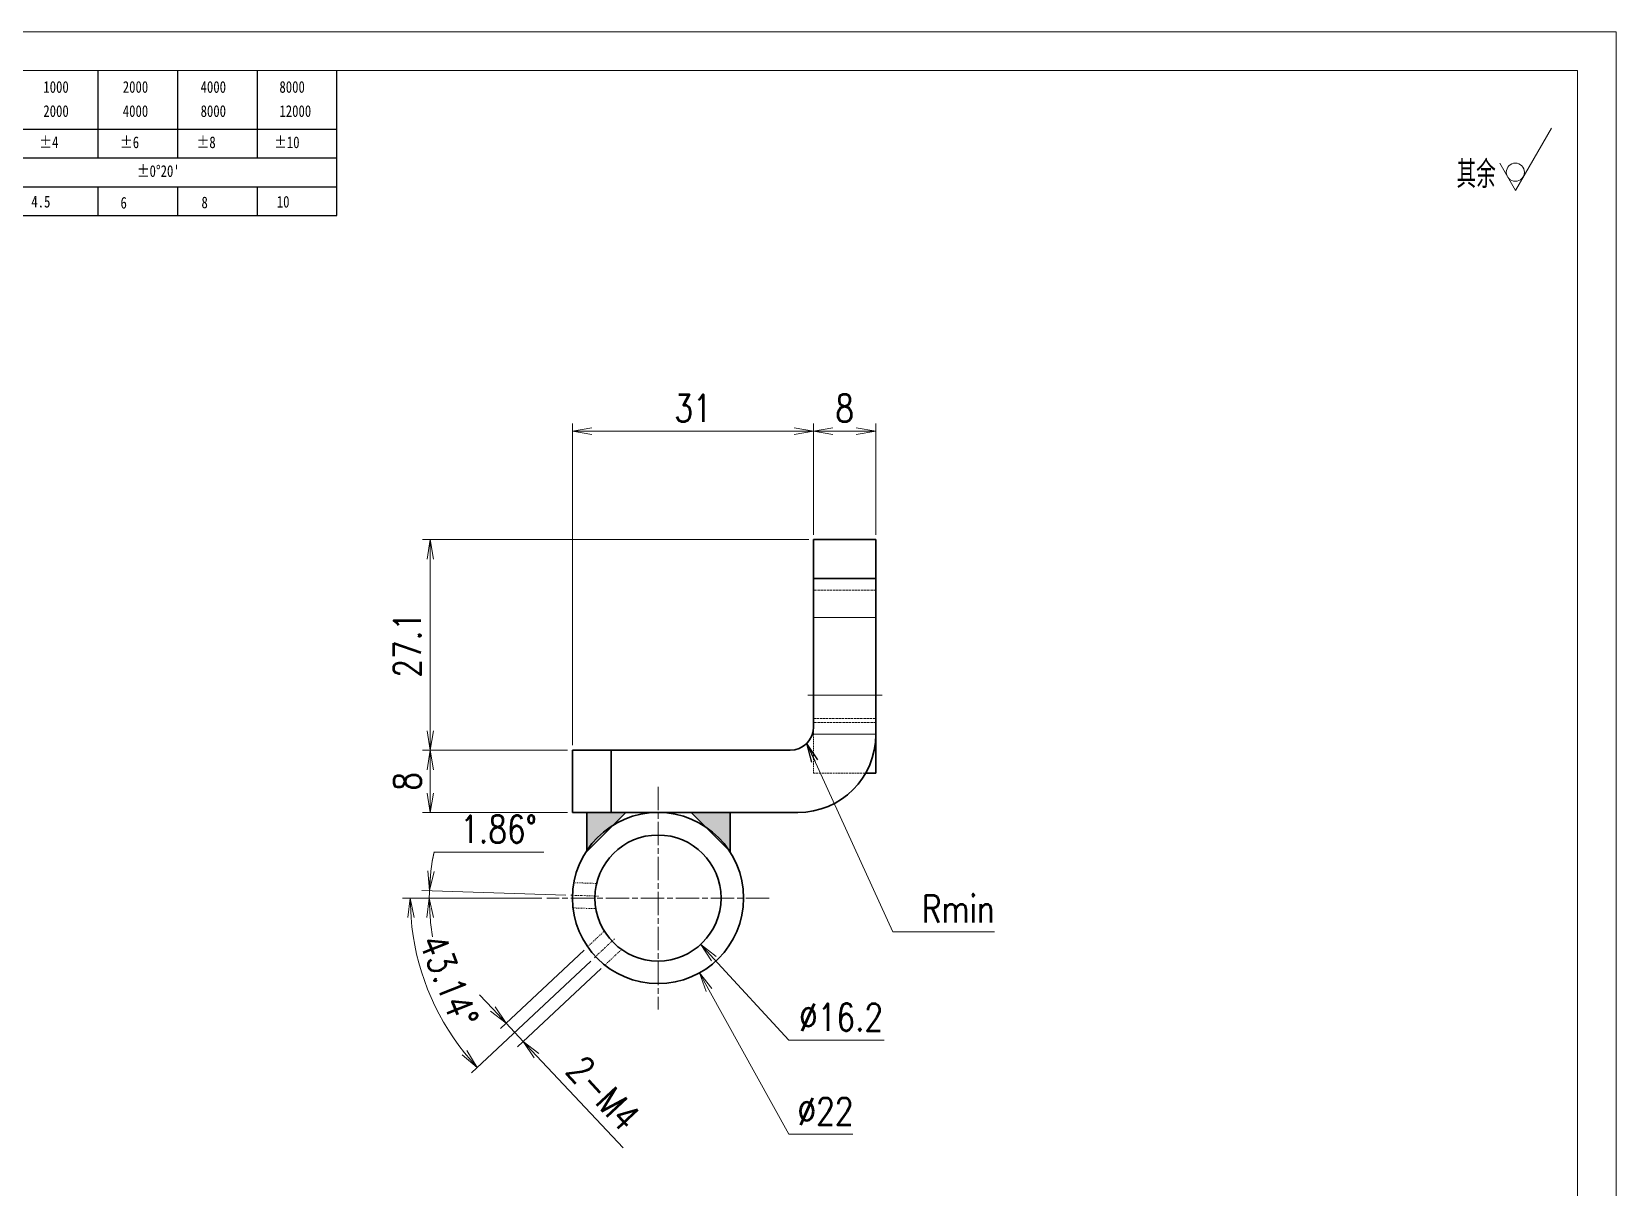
# Model space of a CAD drawing. Header units: millimetres. Extents: x -117902 to -117482, y -76972 to -76378.
# Drawn here: x -117685.9 to -117482.2, y -76823.7 to -76675.2 of the extents above; entities that cross this region are included whole.
import ezdxf

# ---------------------------------------------------------------- set-up
doc = ezdxf.new("R2010")
doc.units = ezdxf.units.MM
doc.header["$LTSCALE"] = 0.5
for name, pattern in [('AM_ISO02W050x2', [3.75, 3, -0.75]), ('AM_ISO08W050x2', [9, 6, -0.75, 1.5, -0.75]), ('DOT2', [0.125, 0, -0.125])]:
    doc.linetypes.add(name, pattern=pattern)
for name, color, linetype, lineweight in [('中心线', 2, 'AM_ISO08W050x2', 18), ('图框', 7, 'Continuous', 18), ('标注线', 3, 'Continuous', 18), ('粗实线', 7, 'Continuous', 35), ('虚线', 1, 'AM_ISO02W050x2', 18)]:
    doc.layers.add(name, color=color, linetype=linetype, lineweight=lineweight)
doc.layers.add('图\\M+19E79\\M+195B6\\M+18E9A', color=7, linetype='Continuous')
doc.layers.add('打印', color=7, linetype='Continuous', lineweight=15, plot=False)
doc.layers.add('打印-禁用', color=7, linetype='Continuous', lineweight=15, plot=False)
doc.styles.add('DIM', font='romans.shx', dxfattribs={"width": 0.8, "bigfont": 'bigfont.shx'})
doc.styles.add('国标', font='simfang.ttf', dxfattribs={"width": 0.8})
doc.styles.add('机械长仿宋', font='gbenor.shx', dxfattribs={"height": 1, "bigfont": 'gbcbig.shx'})
doc.dimstyles.new('DEH 1-1', dxfattribs={"dimtxt": 3.5, "dimasz": 2.5, "dimexe": 1, "dimexo": 0.625, "dimgap": 1.2, "dimtad": 1, "dimtoh": 1, "dimdsep": 46, "dimtxsty": 'DIM', "dimblk": 'OPEN', "dimcen": 0, "dimclrd": 8, "dimclre": 8, "dimclrt": 2, "dimazin": 2, "dimtfac": 0.5, "dimtmove": 0, "dimatfit": 3, "dimldrblk": 'OPEN', "dimfxl": 0, "dimtolj": 2, "dimlwd": 18, "dimlwe": 18, "dimarcsym": 0})
doc.dimstyles.new('DEH 1-1$0', dxfattribs={"dimtxt": 3.5, "dimasz": 2.5, "dimexe": 1, "dimexo": 0.625, "dimgap": 1.2, "dimtad": 1, "dimzin": 9, "dimdsep": 46, "dimtxsty": 'DIM', "dimblk": 'OPEN', "dimcen": 0, "dimclrd": 8, "dimclre": 8, "dimclrt": 2, "dimazin": 2, "dimtfac": 0.5, "dimtmove": 0, "dimatfit": 3, "dimldrblk": 'OPEN', "dimfxl": 0, "dimtolj": 2, "dimlwd": 18, "dimlwe": 18, "dimarcsym": 0})
doc.dimstyles.new('DEH 1-1$3', dxfattribs={"dimtxt": 3.5, "dimasz": 2.5, "dimexe": 1, "dimexo": 0.625, "dimgap": 1.2, "dimtad": 1, "dimtoh": 1, "dimdsep": 46, "dimtxsty": 'DIM', "dimblk": 'OPEN', "dimcen": 0, "dimclrd": 8, "dimclre": 8, "dimclrt": 2, "dimazin": 2, "dimtfac": 0.5, "dimtofl": 0, "dimtmove": 0, "dimatfit": 3, "dimldrblk": 'OPEN', "dimfxl": 0, "dimtolj": 2, "dimlwd": 18, "dimlwe": 18, "dimarcsym": 0})

# ---------------------------------------------------------------- blocks, each defined once
blk = doc.blocks.new('GZDEH零件A3图框V01版')
at = {"layer": '图\\M+19E79\\M+195B6\\M+18E9A', "color": 9}
for p, q in [((3082.42, -1561.98), (3082.42, -1554.46)), ((3092.64, -1561.98), (3092.64, -1554.46)), ((3102.86, -1561.98), (3102.86, -1554.46)), ((3113.09, -1573.08), (3113.09, -1554.46)), ((2996.09, -1561.98), (3113.09, -1561.98)), ((3082.42, -1565.68), (3082.42, -1561.98)), ((3092.64, -1565.68), (3092.64, -1561.98)), ((3102.86, -1565.68), (3102.86, -1561.98)), ((2996.09, -1565.68), (3113.09, -1565.68)), ((2996.09, -1569.38), (3113.09, -1569.38)), ((3082.42, -1573.08), (3082.42, -1569.48)), ((3092.64, -1573.08), (3092.64, -1569.38)), ((3102.86, -1573.08), (3102.86, -1569.38)), ((2990.09, -1573.08), (3113.09, -1573.08))]:
    blk.add_line(p, q, dxfattribs=at)
at = {"layer": '图框', "linetype": 'Continuous'}
for p, q in [((3272.49, -1554.46), (2882.49, -1554.46)), ((3272.49, -1832.96), (3272.49, -1554.46))]:
    blk.add_line(p, q, dxfattribs=at)
at = {"layer": '打印-禁用', "linetype": 'Continuous'}
for p, q in [((3277.49, -1549.46), (2857.49, -1549.46)), ((3277.49, -1846.46), (3277.49, -1549.46))]:
    blk.add_line(p, q, dxfattribs=at)
at = {"layer": '图\\M+19E79\\M+195B6\\M+18E9A', "color": 9, "style": '国标', "width": 0.8}
for s, p in [('1000', (3075.36, -1557.31)), ('2000', (3085.57, -1557.31)), ('4000', (3095.57, -1557.31)), ('8000', (3105.7, -1557.31)), ('2000', (3075.36, -1560.41)), ('4000', (3085.57, -1560.41)), ('8000', (3095.57, -1560.41)), ('12000', (3105.7, -1560.41)), ('±4', (3074.85, -1564.42)), ('±6', (3085.22, -1564.42)), ('±8', (3095.06, -1564.42)), ('±10', (3105.02, -1564.42)), ("±0%%D20'", (3087.38, -1568.12)), ('4.5', (3073.82, -1572.05)), ('6', (3085.28, -1572.19)), ('8', (3095.68, -1572.15)), ('10', (3105.36, -1572.06))]:
    blk.add_text(s, height=1.5, dxfattribs=at).set_placement(p)
blk = doc.blocks.new('DEH A3')
at = {"layer": '图框'}
blk.add_blockref('GZDEH零件A3图框V01版', (-2857.49, 1846.46), dxfattribs=at)
blk = doc.blocks.new('FINISHER_NON')
at = {"layer": '标注线'}
for p, q in [((0, 0), (4.62, 8)), ((-2.02, 3.5), (0, 0))]:
    blk.add_line(p, q, dxfattribs=at)
blk.add_circle((0, 2.33), 1.17, dxfattribs=at)
blk = doc.blocks.new('其余不去材料')
at = {"layer": '标注线'}
blk.add_blockref('FINISHER_NON', (0, 0), dxfattribs=at)
at = {"layer": '标注线', "color": 7, "linetype": 'DOT2', "style": '机械长仿宋'}
blk.add_text('其余', height=3.5, dxfattribs=at).set_placement((-7.56, 0.3))
blk = doc.blocks.new('_Open')
at = {"color": 0, "linetype": 'ByBlock', "lineweight": -2}
for p, q in [((-1, 0.167), (0, 0)), ((-1, -0.167), (0, 0)), ((0, 0), (-1, 0))]:
    blk.add_line(p, q, dxfattribs=at)
blk = doc.blocks.new('*D21')
at = {"layer": 'Defpoints', "color": 0, "transparency": 16777216}
for p in [(-117585.39, -76726.59), (-117585.39, -76740.52), (-117616.37, -76767.58)]:
    blk.add_point(p, dxfattribs=at)
at = {"layer": '标注线', "color": 8, "lineweight": 18, "transparency": 16777216}
for p, q in [((-117616.37, -76766.95), (-117616.37, -76725.59)), ((-117585.39, -76739.89), (-117585.39, -76725.59)), ((-117613.87, -76726.59), (-117587.89, -76726.59))]:
    blk.add_line(p, q, dxfattribs=at)
at = {"layer": '标注线', "color": 8, "lineweight": 18, "transparency": 16777216, "xscale": 2.5, "yscale": 2.5, "zscale": 2.5, "rotation": 180}
blk.add_blockref('_Open', (-117616.37, -76726.59), dxfattribs=at)
at = {"layer": '标注线', "color": 8, "lineweight": 18, "transparency": 16777216, "xscale": 2.5, "yscale": 2.5, "zscale": 2.5}
blk.add_blockref('_Open', (-117585.39, -76726.59), dxfattribs=at)
at = {"layer": '标注线', "color": 2, "transparency": 16777216, "insert": (-117600.88, -76723.64), "char_height": 3.5, "attachment_point": 5, "style": 'DIM'}
blk.add_mtext('\\A2;31', dxfattribs=at)
blk = doc.blocks.new('*D22')
at = {"layer": 'Defpoints', "color": 0, "transparency": 16777216}
for p in [(-117585.39, -76740.52), (-117634.64, -76767.58), (-117616.37, -76767.58)]:
    blk.add_point(p, dxfattribs=at)
at = {"layer": '标注线', "color": 8, "lineweight": 18, "transparency": 16777216}
for p, q in [((-117586.01, -76740.52), (-117635.64, -76740.52)), ((-117634.64, -76743.02), (-117634.64, -76765.08)), ((-117617, -76767.58), (-117635.64, -76767.58))]:
    blk.add_line(p, q, dxfattribs=at)
at = {"layer": '标注线', "color": 8, "lineweight": 18, "transparency": 16777216, "xscale": 2.5, "yscale": 2.5, "zscale": 2.5}
for p, rotation in [((-117634.64, -76740.52), 90), ((-117634.64, -76767.58), 270)]:
    blk.add_blockref('_Open', p, dxfattribs=dict(at, rotation=rotation))
at = {"layer": '标注线', "color": 2, "transparency": 16777216, "insert": (-117637.59, -76754.05), "char_height": 3.5, "attachment_point": 5, "rotation": 90, "style": 'DIM'}
blk.add_mtext('\\A2;27.1', dxfattribs=at)
blk = doc.blocks.new('*D23')
at = {"layer": 'Defpoints', "color": 0, "transparency": 16777216}
for p in [(-117577.39, -76726.59), (-117585.39, -76740.52), (-117577.39, -76740.52)]:
    blk.add_point(p, dxfattribs=at)
at = {"layer": '标注线', "color": 8, "lineweight": 18, "transparency": 16777216}
for p, q in [((-117585.39, -76739.89), (-117585.39, -76725.59)), ((-117577.39, -76739.89), (-117577.39, -76725.59)), ((-117582.89, -76726.59), (-117579.89, -76726.59))]:
    blk.add_line(p, q, dxfattribs=at)
at = {"layer": '标注线', "color": 8, "lineweight": 18, "transparency": 16777216, "xscale": 2.5, "yscale": 2.5, "zscale": 2.5, "rotation": 180}
blk.add_blockref('_Open', (-117585.39, -76726.59), dxfattribs=at)
at = {"layer": '标注线', "color": 8, "lineweight": 18, "transparency": 16777216, "xscale": 2.5, "yscale": 2.5, "zscale": 2.5}
blk.add_blockref('_Open', (-117577.39, -76726.59), dxfattribs=at)
at = {"layer": '标注线', "color": 2, "transparency": 16777216, "insert": (-117581.39, -76723.64), "char_height": 3.5, "attachment_point": 5, "style": 'DIM'}
blk.add_mtext('\\A2;8', dxfattribs=at)
blk = doc.blocks.new('*D24')
at = {"layer": 'Defpoints', "color": 0, "transparency": 16777216}
for p in [(-117616.37, -76767.58), (-117634.64, -76775.58), (-117616.37, -76775.58)]:
    blk.add_point(p, dxfattribs=at)
at = {"layer": '标注线', "color": 8, "lineweight": 18, "transparency": 16777216}
for p, q in [((-117617, -76767.58), (-117635.64, -76767.58)), ((-117634.64, -76770.08), (-117634.64, -76773.08)), ((-117617, -76775.58), (-117635.64, -76775.58))]:
    blk.add_line(p, q, dxfattribs=at)
at = {"layer": '标注线', "color": 8, "lineweight": 18, "transparency": 16777216, "xscale": 2.5, "yscale": 2.5, "zscale": 2.5}
for p, rotation in [((-117634.64, -76767.58), 90), ((-117634.64, -76775.58), 270)]:
    blk.add_blockref('_Open', p, dxfattribs=dict(at, rotation=rotation))
at = {"layer": '标注线', "color": 2, "transparency": 16777216, "insert": (-117637.59, -76771.58), "char_height": 3.5, "attachment_point": 5, "rotation": 90, "style": 'DIM'}
blk.add_mtext('\\A2;8', dxfattribs=at)
blk = doc.blocks.new('*D25')
at = {"layer": 'Defpoints', "color": 0, "transparency": 16777216}
for p in [(-117610.86, -76780.61), (-117599.89, -76792.54)]:
    blk.add_point(p, dxfattribs=at)
at = {"layer": '标注线', "color": 8, "lineweight": 18, "transparency": 16777216}
for p, q in [((-117588.58, -76804.84), (-117598.2, -76794.38)), ((-117576.32, -76804.84), (-117588.58, -76804.84))]:
    blk.add_line(p, q, dxfattribs=at)
at = {"layer": '标注线', "color": 8, "lineweight": 18, "transparency": 16777216, "xscale": 2.5, "yscale": 2.5, "zscale": 2.5, "rotation": 132.5918323273176}
blk.add_blockref('_Open', (-117599.89, -76792.54), dxfattribs=at)
at = {"layer": '标注线', "color": 2, "transparency": 16777216, "insert": (-117581.85, -76801.89), "char_height": 3.5, "attachment_point": 5, "style": 'DIM'}
blk.add_mtext('\\A2;∅16.2', dxfattribs=at)
blk = doc.blocks.new('*D26')
at = {"layer": 'Defpoints', "color": 0, "transparency": 16777216}
for p in [(-117610.7, -76776.95), (-117600.05, -76796.2)]:
    blk.add_point(p, dxfattribs=at)
at = {"layer": '标注线', "color": 8, "lineweight": 18, "transparency": 16777216}
for p, q in [((-117588.58, -76816.93), (-117598.84, -76798.39)), ((-117580.32, -76816.93), (-117588.58, -76816.93))]:
    blk.add_line(p, q, dxfattribs=at)
at = {"layer": '标注线', "color": 8, "lineweight": 18, "transparency": 16777216, "xscale": 2.5, "yscale": 2.5, "zscale": 2.5, "rotation": 118.9523341330849}
blk.add_blockref('_Open', (-117600.05, -76796.2), dxfattribs=at)
at = {"layer": '标注线', "color": 2, "transparency": 16777216, "insert": (-117583.85, -76813.98), "char_height": 3.5, "attachment_point": 5, "style": 'DIM'}
blk.add_mtext('\\A2;∅22', dxfattribs=at)
blk = doc.blocks.new('*D27')
at = {"layer": 'Defpoints', "color": 0, "transparency": 16777216}
for p in [(-117619.67, -76786.58), (-117591.07, -76786.58), (-117610.95, -76791.8), (-117636.21, -76794.48), (-117613.55, -76794.24)]:
    blk.add_point(p, dxfattribs=at)
at = {"layer": '标注线', "color": 8, "lineweight": 18, "transparency": 16777216}
for p, q in [((-117620.3, -76786.58), (-117638.21, -76786.58)), ((-117614.01, -76794.67), (-117629.33, -76809.03))]:
    blk.add_line(p, q, dxfattribs=at)
blk.add_arc((-117605.37, -76786.58), 31.84, 184.5005, 218.6351, dxfattribs=at)
at = {"layer": '标注线', "color": 8, "lineweight": 18, "transparency": 16777216, "xscale": 2.5, "yscale": 2.5, "zscale": 2.5}
for p, rotation in [((-117637.21, -76786.58), 92.2502544458097), ((-117628.6, -76808.34), 310.8853213623701)]:
    blk.add_blockref('_Open', p, dxfattribs=dict(at, rotation=rotation))
at = {"layer": '标注线', "color": 2, "transparency": 16777216, "insert": (-117632.24, -76797.2), "char_height": 3.5, "attachment_point": 5, "rotation": 291.5678, "style": 'DIM'}
blk.add_mtext('\\A2;43.14°', dxfattribs=at)
blk = doc.blocks.new('*D28')
at = {"layer": 'Defpoints', "color": 0, "transparency": 16777216}
for p in [(-117634.76, -76786.26), (-117619.67, -76786.58), (-117616.57, -76786.21), (-117613.01, -76786.33), (-117591.07, -76786.58)]:
    blk.add_point(p, dxfattribs=at)
at = {"layer": '标注线', "color": 8, "lineweight": 18, "transparency": 16777216}
for p, q in [((-117634.16, -76780.66), (-117620.06, -76780.66)), ((-117620.3, -76786.58), (-117635.76, -76786.58)), ((-117617.2, -76786.19), (-117635.74, -76785.59))]:
    blk.add_line(p, q, dxfattribs=at)
for start, end in [(168.3748, 178.1361), (168.3837, 173.2599), (178.1361, 180), (184.8762, 189.7524)]:
    blk.add_arc((-117605.38, -76786.58), 29.38, start, end, dxfattribs=at)
at = {"layer": '标注线', "color": 8, "lineweight": 18, "transparency": 16777216, "xscale": 2.5, "yscale": 2.5, "zscale": 2.5}
for p, rotation in [((-117634.74, -76785.62), 265.697980047455), ((-117634.76, -76786.58), 92.43809190513666)]:
    blk.add_blockref('_Open', p, dxfattribs=dict(at, rotation=rotation))
at = {"layer": '标注线', "color": 2, "transparency": 16777216, "insert": (-117625.86, -76777.71), "char_height": 3.5, "attachment_point": 5, "style": 'DIM'}
blk.add_mtext('\\A2;1.86°', dxfattribs=at)
blk = doc.blocks.new('*D29')
at = {"layer": 'Defpoints', "color": 0, "transparency": 16777216}
for p in [(-117614.42, -76792.83), (-117612.2, -76795.2), (-117622.68, -76805.02)]:
    blk.add_point(p, dxfattribs=at)
at = {"layer": '标注线', "color": 8, "lineweight": 18, "transparency": 16777216}
for p, q in [((-117614.88, -76793.26), (-117625.63, -76803.33)), ((-117612.66, -76795.63), (-117623.41, -76805.7)), ((-117626.61, -76800.83), (-117628.32, -76799)), ((-117624.9, -76802.65), (-117622.68, -76805.02)), ((-117620.97, -76806.84), (-117609.87, -76818.69))]:
    blk.add_line(p, q, dxfattribs=at)
at = {"layer": '标注线', "color": 8, "lineweight": 18, "transparency": 16777216, "xscale": 2.5, "yscale": 2.5, "zscale": 2.5}
for p, rotation in [((-117624.9, -76802.65), 313.1360346949269), ((-117622.68, -76805.02), 133.1360346949269)]:
    blk.add_blockref('_Open', p, dxfattribs=dict(at, rotation=rotation))
at = {"layer": '标注线', "color": 2, "transparency": 16777216, "insert": (-117612.42, -76811.66), "char_height": 3.5, "attachment_point": 5, "rotation": 313.136, "style": 'DIM'}
blk.add_mtext('\\A2;2-M4', dxfattribs=at)
blk = doc.blocks.new('WELDING_5')
at = {"layer": '粗实线'}
blk.add_hatch(color=256, dxfattribs=at).paths.add_polyline_path([(0, 5), (0, 0), (5, 0)])
for q in [(0, 5), (5, 0)]:
    blk.add_line((0, 0), q, dxfattribs=at)
blk.add_lwpolyline([(0, 5), (5, 0)], dxfattribs=at)

msp = doc.modelspace()

# ---------------------------------------------------------------- linework, layer by layer
at = {"layer": '中心线', "ltscale": 0.240015}
msp.add_line((-117576.585, -76760.519), (-117586.186, -76760.519), dxfattribs=at)
at = {"layer": '中心线'}
for p, q in [((-117605.373, -76772.277), (-117605.373, -76800.877)), ((-117591.074, -76786.577), (-117619.673, -76786.577))]:
    msp.add_line(p, q, dxfattribs=at)
at = {"layer": '中心线', "ltscale": 0.089134}
msp.add_line((-117616.572, -76786.213), (-117613.009, -76786.329), dxfattribs=at)
at = {"layer": '中心线', "ltscale": 0.089143}
msp.add_line((-117613.55, -76794.238), (-117610.948, -76791.8), dxfattribs=at)
at = {"layer": '打印'}
msp.add_lwpolyline([(-117902.23, -76675.247), (-117482.23, -76675.247), (-117482.23, -76972.247), (-117902.23, -76972.247)], close=True, dxfattribs=at)
at = {"layer": '粗实线', "ltscale": 0.125}
for p, q in [((-117585.386, -76745.519), (-117585.386, -76740.519)), ((-117577.386, -76740.519), (-117577.386, -76745.519)), ((-117611.373, -76767.577), (-117616.373, -76767.577)), ((-117616.373, -76775.577), (-117611.373, -76775.577))]:
    msp.add_line(p, q, dxfattribs=at)
at = {"layer": '粗实线', "ltscale": 0.2}
for p, q in [((-117585.386, -76740.519), (-117577.386, -76740.519)), ((-117585.386, -76745.519), (-117577.386, -76745.519)), ((-117616.373, -76767.577), (-117616.373, -76775.577)), ((-117611.373, -76767.577), (-117611.373, -76775.577))]:
    msp.add_line(p, q, dxfattribs=at)
at = {"layer": '粗实线', "ltscale": 0.476456}
msp.add_line((-117585.386, -76745.519), (-117585.386, -76764.577), dxfattribs=at)
at = {"layer": '粗实线'}
for p, q in [((-117577.386, -76765.577), (-117577.386, -76745.519)), ((-117588.386, -76767.577), (-117611.373, -76767.577)), ((-117587.386, -76775.577), (-117611.373, -76775.577))]:
    msp.add_line(p, q, dxfattribs=at)
at = {"layer": '粗实线', "ltscale": 0.000411987}
msp.add_line((-117585.386, -76764.577), (-117585.386, -76764.594), dxfattribs=at)
at = {"layer": '粗实线', "ltscale": 0.122791}
msp.add_line((-117577.386, -76765.607), (-117577.386, -76770.519), dxfattribs=at)
at = {"layer": '粗实线', "ltscale": 0.032654}
msp.add_line((-117578.692, -76770.519), (-117577.386, -76770.519), dxfattribs=at)
at = {"layer": '粗实线'}
for radius in [11, 8.1]:
    msp.add_circle((-117605.373, -76786.577), radius, dxfattribs=at)
for centre, radius, end in [((-117588.386, -76764.577), 3, 360), ((-117587.386, -76765.577), 10, 0)]:
    msp.add_arc(centre, radius, 270, end, dxfattribs=at)
at = {"layer": '虚线', "ltscale": 0.2}
for p, q in [((-117585.386, -76745.519), (-117577.386, -76745.519)), ((-117577.386, -76747.019), (-117585.386, -76747.019)), ((-117577.386, -76747.019), (-117585.386, -76747.019)), ((-117577.386, -76750.519), (-117585.386, -76750.519)), ((-117577.386, -76750.519), (-117585.386, -76750.519)), ((-117577.386, -76750.519), (-117585.386, -76750.519)), ((-117585.386, -76750.519), (-117577.386, -76750.519)), ((-117577.386, -76760.519), (-117585.386, -76760.519)), ((-117585.386, -76760.519), (-117577.386, -76760.519)), ((-117577.386, -76760.519), (-117585.386, -76760.519)), ((-117577.386, -76760.519), (-117585.386, -76760.519)), ((-117585.386, -76763.519), (-117577.386, -76763.519)), ((-117577.386, -76764.019), (-117585.386, -76764.019)), ((-117577.386, -76764.019), (-117585.386, -76764.019)), ((-117577.386, -76765.519), (-117585.386, -76765.519)), ((-117585.386, -76765.519), (-117577.386, -76765.519)), ((-117611.373, -76767.577), (-117611.373, -76775.577))]:
    msp.add_line(p, q, dxfattribs=at)
at = {"layer": '虚线', "ltscale": 0.023132}
msp.add_line((-117585.386, -76764.594), (-117585.386, -76765.519), dxfattribs=at)
at = {"layer": '虚线', "ltscale": 0.125}
msp.add_line((-117585.386, -76765.519), (-117585.386, -76770.519), dxfattribs=at)
at = {"layer": '虚线', "ltscale": 0.000753784}
msp.add_line((-117577.386, -76765.577), (-117577.386, -76765.607), dxfattribs=at)
at = {"layer": '虚线', "ltscale": 0.167346}
msp.add_line((-117585.386, -76770.519), (-117578.692, -76770.519), dxfattribs=at)
at = {"layer": '虚线', "ltscale": 0.073586}
for p, q in [((-117616.195, -76784.603), (-117613.253, -76784.699)), ((-117616.301, -76787.844), (-117613.359, -76787.939))]:
    msp.add_line(p, q, dxfattribs=at)
at = {"layer": '虚线', "ltscale": 0.0736}
for p, q in [((-117614.421, -76792.833), (-117612.273, -76790.821)), ((-117612.205, -76795.199), (-117610.057, -76793.187))]:
    msp.add_line(p, q, dxfattribs=at)

# ---------------------------------------------------------------- block references
at = {"layer": '图框'}
msp.add_blockref('DEH A3', (-117902.23, -76972.247), dxfattribs=at)
at = {"layer": '标注线'}
msp.add_blockref('其余不去材料', (-117495.198, -76695.635), dxfattribs=at)
for p, rotation in [((-117614.516, -76775.577), 270), ((-117596.102, -76775.577), 180)]:
    msp.add_blockref('WELDING_5', p, dxfattribs=dict(at, rotation=rotation))

# ---------------------------------------------------------------- texts
at = {"layer": '标注线', "color": 2, "insert": (-117571.478, -76789.711), "char_height": 3.5, "width": 1.54433, "attachment_point": 7, "style": 'DIM'}
msp.add_mtext('\\A2;R{\\Fromans,bigfont|c134;min}', dxfattribs=at)

# ---------------------------------------------------------------- dimensions: what is measured, and where the dimension line sits
at = {"layer": '标注线'}
dim = msp.add_linear_dim(base=(-117585.386, -76726.589), p1=(-117616.373, -76767.577), p2=(-117585.386, -76740.519), dimstyle='DEH 1-1$0', override={"dimdec": 1}, dxfattribs=at)
dim.commit()
dim.dimension.update_dxf_attribs({"geometry": '*D21', "text_midpoint": (-117600.88, -76723.639)})
dim = msp.add_linear_dim(base=(-117577.386, -76726.589), p1=(-117585.386, -76740.519), p2=(-117577.386, -76740.519), dimstyle='DEH 1-1$0', dxfattribs=at)
dim.commit()
dim.dimension.update_dxf_attribs({"geometry": '*D23', "text_midpoint": (-117581.386, -76723.639)})
dim = msp.add_linear_dim(base=(-117634.642, -76767.577), p1=(-117585.386, -76740.519), p2=(-117616.373, -76767.577), angle=90, dimstyle='DEH 1-1$0', override={"dimdec": 1}, dxfattribs=at)
dim.commit()
dim.dimension.update_dxf_attribs({"geometry": '*D22', "text_midpoint": (-117637.592, -76754.048)})
dim = msp.add_linear_dim(base=(-117634.642, -76775.577), p1=(-117616.373, -76767.577), p2=(-117616.373, -76775.577), angle=90, dimstyle='DEH 1-1$0', dxfattribs=at)
dim.commit()
dim.dimension.update_dxf_attribs({"geometry": '*D24', "text_midpoint": (-117637.592, -76771.577)})
for base, line1, line2, picture, middle in [((-117634.758, -76786.259), ((-117591.074, -76786.577), (-117619.673, -76786.577)), ((-117616.572, -76786.213), (-117613.009, -76786.329)), '*D28', (-117625.857, -76777.706)), ((-117636.211, -76794.483), ((-117613.55, -76794.238), (-117610.948, -76791.8)), ((-117591.074, -76786.577), (-117619.673, -76786.577)), '*D27', (-117632.236, -76797.196))]:
    dim = msp.add_angular_dim_2l(base=base, line1=line1, line2=line2, dimstyle='DEH 1-1', dxfattribs=at)
    dim.commit()
    dim.dimension.update_dxf_attribs({"geometry": picture, "text_midpoint": middle})
for p1, p2, picture, middle in [((-117610.698, -76776.952), (-117600.049, -76796.202), '*D26', (-117583.849, -76816.928)), ((-117610.855, -76780.614), (-117599.892, -76792.54), '*D25', (-117581.849, -76804.842))]:
    dim = msp.add_diameter_dim_2p(p1=p1, p2=p2, dimstyle='DEH 1-1$3', dxfattribs=at)
    dim.commit()
    dim.dimension.update_dxf_attribs({"geometry": picture, "text_midpoint": middle, "dimtype": 163})
dim = msp.add_aligned_dim(p1=(-117614.421, -76792.833), p2=(-117612.205, -76795.199), distance=-14.359, text='2-M4', dimstyle='DEH 1-1$0', dxfattribs=at)
dim.commit()
dim.dimension.update_dxf_attribs({"geometry": '*D29', "text_midpoint": (-117612.416, -76811.659)})

# ---------------------------------------------------------------- leaders
at = {"layer": '标注线', "annotation_type": 0, "has_hookline": 1, "hookline_direction": 0, "text_width": 9.333}
msp.add_leader([(-117586.264, -76766.699), (-117575.178, -76790.911), (-117572.678, -76790.911)], dimstyle='DEH 1-1', override={"dimgap": 1.2, "dimtad": 1}, dxfattribs=at)

doc.saveas('drawing.dxf')
